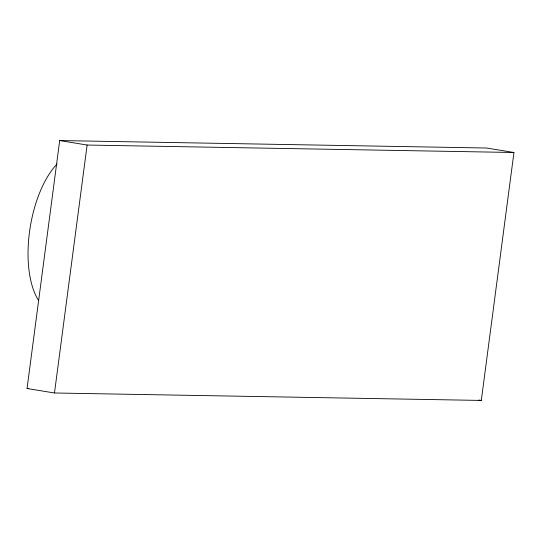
<?xml version="1.0" encoding="UTF-8"?>
<svg xmlns="http://www.w3.org/2000/svg" width="541" height="541" viewBox="0 0 541 541"><rect width="100%" height="100%" fill="white"/><g stroke="black" fill="none" stroke-linecap="round" stroke-linejoin="round"><path stroke-width="0.81" d="M27.05 388.506L59.693 140.565L486.521 148.018L513.95 152.494L481.307 400.435L54.479 392.982L27.05 388.506L28.734 388.533M54.479 392.982L87.121 145.042L513.95 152.494M59.693 140.565L87.121 145.042M478.812 400.029L481.307 400.435M38.634 300.559A80.061 36.903 -80.7 0 1 57.109 163.937"/></g></svg>
